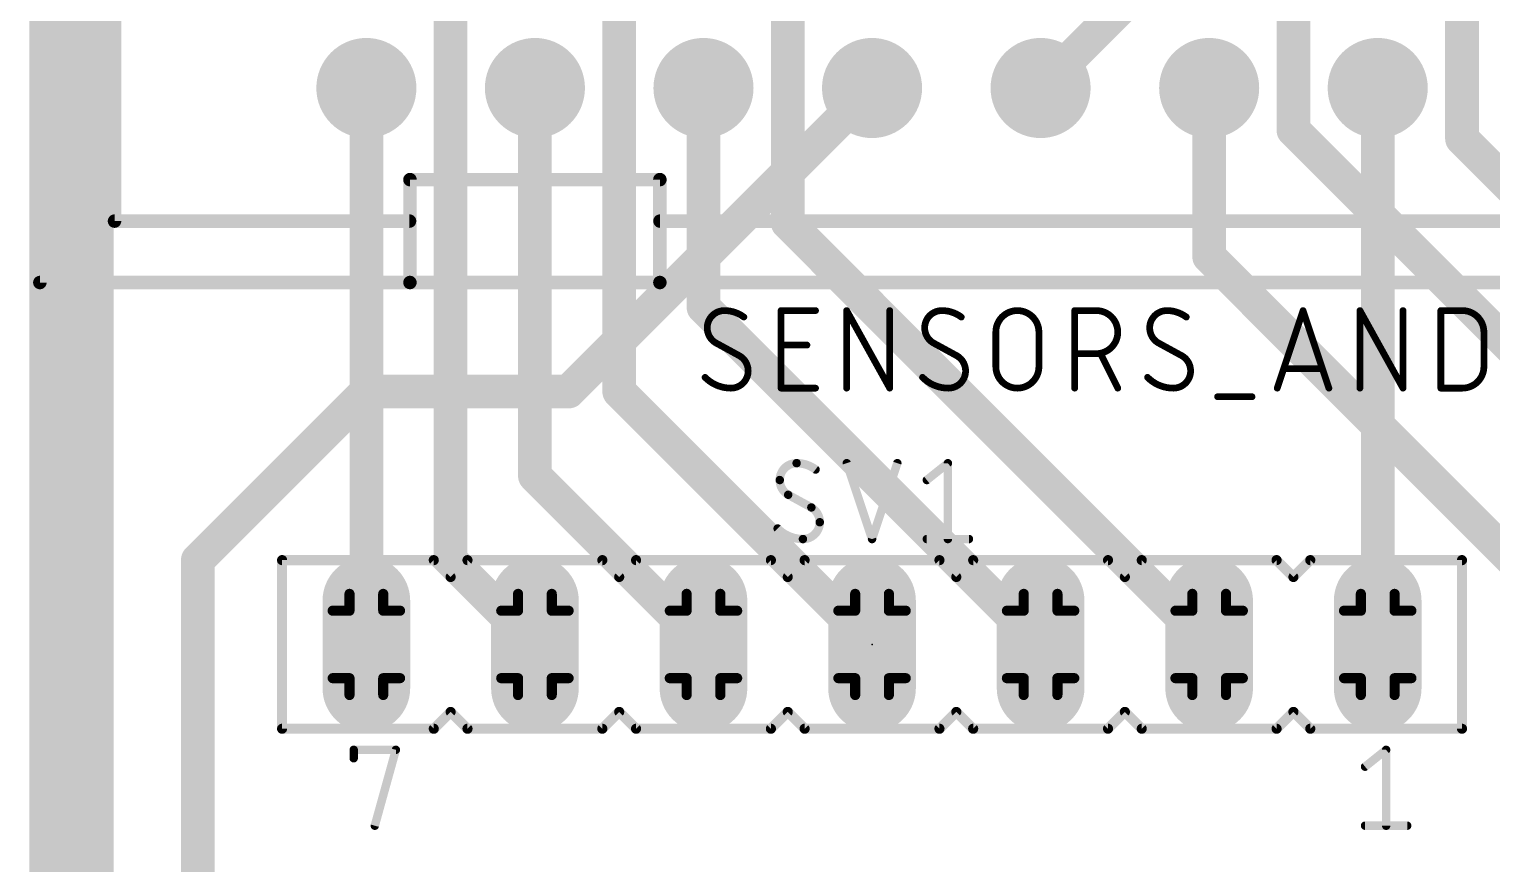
# Model space of a CAD drawing. Extents: x -11 to 111, y 0 to 93.
# Drawn here: x 2.54 to 24.58, y 22.1 to 34.67 of the extents above; entities that cross this region are included whole.
import ezdxf

# ---------------------------------------------------------------- set-up
doc = ezdxf.new("R2010")
doc.units = 0
for name, color, linetype in [('1', 12, 'CONTINUOUS'), ('16', 132, 'CONTINUOUS'), ('17', 110, 'CONTINUOUS'), ('21', 253, 'CONTINUOUS'), ('23', 53, 'CONTINUOUS'), ('25', 253, 'CONTINUOUS'), ('51', 253, 'CONTINUOUS')]:
    doc.layers.add(name, color=color, linetype=linetype)

# ---------------------------------------------------------------- blocks, each defined once
blk = doc.blocks.new('ROUNDP')
at = {"const_width": 0.5}
blk.add_lwpolyline([(0, -0.25, 1), (0, 0.25, 1), (0, -0.25)], format="xyb", dxfattribs=at)
blk = doc.blocks.new('RECT')
blk.add_solid([(-0.5, -0.5), (0.5, -0.5), (-0.5, 0.5), (0.5, 0.5)])
blk = doc.blocks.new('LONGP100')
at = {"const_width": 1}
blk.add_lwpolyline([(-0.5, 0), (0.5, 0)], dxfattribs=at)
at = {"const_width": 0.5}
for points in [[(-0.5, 0.25, 1), (-0.5, -0.25)], [(0.5, -0.25, 1), (0.5, 0.25)]]:
    blk.add_lwpolyline(points, format="xyb", dxfattribs=at)

msp = doc.modelspace()

# ---------------------------------------------------------------- linework, layer by layer
at = {"layer": '1'}
for points, const_width in [([(3.175, 15.9569), (3.175, 78.105)], 1.27), ([(17.78, 33.782), (19.05, 35.052)], 0.508), ([(21.59, 33.147), (21.59, 35.052)], 0.508), ([(24.13, 33.02), (24.13, 35.052)], 0.508), ([(15.24, 33.782), (10.668, 29.21)], 0.508), ([(20.32, 31.242), (20.32, 33.782)], 0.508), ([(42.5958, 12.1412), (21.59, 33.147)], 0.508), ([(42.5088, 14.6412), (24.13, 33.02)], 0.508), ([(33.6795, 17.8825), (20.32, 31.242)], 0.508), ([(7.62, 29.21), (5.08, 26.67)], 0.508), ([(10.668, 29.21), (7.62, 29.21)], 0.508), ([(5.08, 19.05), (5.08, 26.67)], 0.508)]:
    msp.add_lwpolyline(points, dxfattribs=dict(at, const_width=const_width))
at = {"layer": '1', "const_width": 0.254}
for points in [[(15.3298, 33.6922, 1), (15.1502, 33.8718)], [(17.6902, 33.8718, 1), (17.8698, 33.6922)], [(20.447, 33.782, 1), (20.193, 33.782)], [(21.6798, 33.2368, 1), (21.5002, 33.0572)], [(21.463, 33.147, 1), (21.717, 33.147)], [(24.2198, 33.1098, 1), (24.0402, 32.9302)], [(24.003, 33.02, 1), (24.257, 33.02)], [(20.4098, 31.3318, 1), (20.2302, 31.1522)], [(20.193, 31.242, 1), (20.447, 31.242)], [(7.62, 29.337, 1), (7.62, 29.083)], [(7.7098, 29.1202, 1), (7.5302, 29.2998)], [(10.5782, 29.2998, 1), (10.7578, 29.1202)], [(10.668, 29.083, 1), (10.668, 29.337)], [(5.207, 26.67, 1), (4.953, 26.67)], [(4.9902, 26.7598, 1), (5.1698, 26.5802)]]:
    msp.add_lwpolyline(points, format="xyb", dxfattribs=at)
at = {"layer": '16', "const_width": 0.508}
for points in [[(8.89, 26.67), (8.89, 35.052)], [(11.43, 29.21), (11.43, 35.052)], [(13.97, 31.75), (13.97, 35.052)], [(7.62, 25.4), (7.62, 33.782)], [(10.16, 27.94), (10.16, 33.782)], [(12.7, 30.48), (12.7, 33.782)], [(22.86, 25.4), (22.86, 33.782)], [(20.32, 25.4), (13.97, 31.75)], [(17.78, 25.4), (12.7, 30.48)], [(15.24, 25.4), (11.43, 29.21)], [(12.7, 25.4), (10.16, 27.94)], [(10.16, 25.4), (8.89, 26.67)]]:
    msp.add_lwpolyline(points, dxfattribs=at)
at = {"layer": '16', "const_width": 0.254}
for points in [[(7.747, 33.782, 1), (7.493, 33.782)], [(10.287, 33.782, 1), (10.033, 33.782)], [(12.827, 33.782, 1), (12.573, 33.782)], [(22.987, 33.782, 1), (22.733, 33.782)], [(14.0598, 31.8398, 1), (13.8802, 31.6602)], [(13.843, 31.75, 1), (14.097, 31.75)], [(12.7898, 30.5698, 1), (12.6102, 30.3902)], [(12.573, 30.48, 1), (12.827, 30.48)], [(11.5198, 29.2998, 1), (11.3402, 29.1202)], [(11.303, 29.21, 1), (11.557, 29.21)], [(10.2498, 28.0298, 1), (10.0702, 27.8502)], [(10.033, 27.94, 1), (10.287, 27.94)], [(8.9798, 26.7598, 1), (8.8002, 26.5802)], [(8.763, 26.67, 1), (9.017, 26.67)], [(10.0702, 25.3102, 1), (10.2498, 25.4898)], [(12.6102, 25.3102, 1), (12.7898, 25.4898)], [(15.1502, 25.3102, 1), (15.3298, 25.4898)], [(17.6902, 25.3102, 1), (17.8698, 25.4898)], [(20.2302, 25.3102, 1), (20.4098, 25.4898)], [(7.493, 25.4, 1), (7.747, 25.4)], [(22.733, 25.4, 1), (22.987, 25.4)]]:
    msp.add_lwpolyline(points, format="xyb", dxfattribs=at)
at = {"layer": '21'}
for points, const_width in [([(2.7, 30.852), (2.7, 39.252)], 0.2032), ([(3.825, 31.777), (3.825, 38.327)], 0.2032), ([(12.043, 32.402), (8.277, 32.402)], 0.2032), ([(8.277, 32.402), (8.277, 30.852)], 0.2032), ([(12.043, 30.852), (12.043, 32.402)], 0.2032), ([(8.27, 31.777), (3.825, 31.777)], 0.2032), ([(31.135, 31.777), (12.045, 31.777)], 0.2032), ([(8.277, 30.852), (2.7, 30.852)], 0.2032), ([(12.043, 30.852), (8.277, 30.852)], 0.2032), ([(31.137, 30.852), (12.043, 30.852)], 0.2032), ([(6.35, 26.67), (6.35, 24.13)], 0.1524), ([(8.636, 26.67), (6.35, 26.67)], 0.1524), ([(8.89, 26.416), (8.636, 26.67)], 0.1524), ([(9.144, 26.67), (8.89, 26.416)], 0.1524), ([(11.176, 26.67), (9.144, 26.67)], 0.1524), ([(11.43, 26.416), (11.176, 26.67)], 0.1524), ([(11.684, 26.67), (11.43, 26.416)], 0.1524), ([(13.716, 26.67), (11.684, 26.67)], 0.1524), ([(13.97, 26.416), (13.716, 26.67)], 0.1524), ([(14.224, 26.67), (13.97, 26.416)], 0.1524), ([(16.256, 26.67), (14.224, 26.67)], 0.1524), ([(16.51, 26.416), (16.256, 26.67)], 0.1524), ([(16.764, 26.67), (16.51, 26.416)], 0.1524), ([(18.796, 26.67), (16.764, 26.67)], 0.1524), ([(19.05, 26.416), (18.796, 26.67)], 0.1524), ([(19.304, 26.67), (19.05, 26.416)], 0.1524), ([(21.336, 26.67), (19.304, 26.67)], 0.1524), ([(21.59, 26.416), (21.336, 26.67)], 0.1524), ([(21.844, 26.67), (21.59, 26.416)], 0.1524), ([(24.13, 26.67), (21.844, 26.67)], 0.1524), ([(24.13, 24.13), (24.13, 26.67)], 0.1524), ([(8.636, 24.13), (8.89, 24.384)], 0.1524), ([(8.89, 24.384), (9.144, 24.13)], 0.1524), ([(11.176, 24.13), (11.43, 24.384)], 0.1524), ([(11.43, 24.384), (11.684, 24.13)], 0.1524), ([(13.716, 24.13), (13.97, 24.384)], 0.1524), ([(13.97, 24.384), (14.224, 24.13)], 0.1524), ([(16.256, 24.13), (16.51, 24.384)], 0.1524), ([(16.51, 24.384), (16.764, 24.13)], 0.1524), ([(18.796, 24.13), (19.05, 24.384)], 0.1524), ([(19.05, 24.384), (19.304, 24.13)], 0.1524), ([(21.336, 24.13), (21.59, 24.384)], 0.1524), ([(21.59, 24.384), (21.844, 24.13)], 0.1524), ([(6.35, 24.13), (8.636, 24.13)], 0.1524), ([(9.144, 24.13), (11.176, 24.13)], 0.1524), ([(11.684, 24.13), (13.716, 24.13)], 0.1524), ([(14.224, 24.13), (16.256, 24.13)], 0.1524), ([(16.764, 24.13), (18.796, 24.13)], 0.1524), ([(19.304, 24.13), (21.336, 24.13)], 0.1524), ([(21.844, 24.13), (24.13, 24.13)], 0.1524), ([(7.4295, 23.6855), (7.4295, 23.8125)], 0.127), ([(7.4295, 23.8125), (8.0645, 23.8125)], 0.127), ([(8.0645, 23.8125), (7.747, 22.6695)], 0.127), ([(22.6695, 23.5585), (22.987, 23.8125)], 0.127), ([(22.987, 23.8125), (22.987, 22.6695)], 0.127), ([(22.6695, 22.6695), (23.3045, 22.6695)], 0.127)]:
    msp.add_lwpolyline(points, dxfattribs=dict(at, const_width=const_width))
for points, const_width in [([(8.277, 32.4528, 1), (8.277, 32.3512)], 0.1016), ([(8.3278, 32.402, 1), (8.2262, 32.402)], 0.1016), ([(12.0938, 32.402, 1), (11.9922, 32.402)], 0.1016), ([(12.043, 32.3512, 1), (12.043, 32.4528)], 0.1016), ([(3.825, 31.8278, 1), (3.825, 31.7262)], 0.1016), ([(3.7742, 31.777, 1), (3.8758, 31.777)], 0.1016), ([(8.27, 31.7262, 1), (8.27, 31.8278)], 0.1016), ([(12.045, 31.8278, 1), (12.045, 31.7262)], 0.1016), ([(2.7, 30.9028, 1), (2.7, 30.8012)], 0.1016), ([(2.6492, 30.852, 1), (2.7508, 30.852)], 0.1016), ([(8.277, 30.9028, 1), (8.277, 30.8012)], 0.1016), ([(8.2262, 30.852, 1), (8.3278, 30.852)], 0.1016), ([(8.277, 30.8012, 1), (8.277, 30.9028)], 0.1016), ([(12.043, 30.9028, 1), (12.043, 30.8012)], 0.1016), ([(11.9922, 30.852, 1), (12.0938, 30.852)], 0.1016), ([(12.043, 30.8012, 1), (12.043, 30.9028)], 0.1016), ([(6.3881, 26.67, 1), (6.3119, 26.67)], 0.0762), ([(6.35, 26.7081, 1), (6.35, 26.6319)], 0.0762), ([(8.6629, 26.6969, 1), (8.6091, 26.6431)], 0.0762), ([(8.636, 26.6319, 1), (8.636, 26.7081)], 0.0762), ([(9.144, 26.7081, 1), (9.144, 26.6319)], 0.0762), ([(9.1709, 26.6431, 1), (9.1171, 26.6969)], 0.0762), ([(11.2029, 26.6969, 1), (11.1491, 26.6431)], 0.0762), ([(11.176, 26.6319, 1), (11.176, 26.7081)], 0.0762), ([(11.684, 26.7081, 1), (11.684, 26.6319)], 0.0762), ([(11.7109, 26.6431, 1), (11.6571, 26.6969)], 0.0762), ([(13.7429, 26.6969, 1), (13.6891, 26.6431)], 0.0762), ([(13.716, 26.6319, 1), (13.716, 26.7081)], 0.0762), ([(14.224, 26.7081, 1), (14.224, 26.6319)], 0.0762), ([(14.2509, 26.6431, 1), (14.1971, 26.6969)], 0.0762), ([(16.2829, 26.6969, 1), (16.2291, 26.6431)], 0.0762), ([(16.256, 26.6319, 1), (16.256, 26.7081)], 0.0762), ([(16.764, 26.7081, 1), (16.764, 26.6319)], 0.0762), ([(16.7909, 26.6431, 1), (16.7371, 26.6969)], 0.0762), ([(18.8229, 26.6969, 1), (18.7691, 26.6431)], 0.0762), ([(18.796, 26.6319, 1), (18.796, 26.7081)], 0.0762), ([(19.304, 26.7081, 1), (19.304, 26.6319)], 0.0762), ([(19.3309, 26.6431, 1), (19.2771, 26.6969)], 0.0762), ([(21.3629, 26.6969, 1), (21.3091, 26.6431)], 0.0762), ([(21.336, 26.6319, 1), (21.336, 26.7081)], 0.0762), ([(21.844, 26.7081, 1), (21.844, 26.6319)], 0.0762), ([(21.8709, 26.6431, 1), (21.8171, 26.6969)], 0.0762), ([(24.1681, 26.67, 1), (24.0919, 26.67)], 0.0762), ([(24.13, 26.6319, 1), (24.13, 26.7081)], 0.0762), ([(8.8631, 26.4429, 1), (8.9169, 26.3891)], 0.0762), ([(8.8631, 26.3891, 1), (8.9169, 26.4429)], 0.0762), ([(11.4031, 26.4429, 1), (11.4569, 26.3891)], 0.0762), ([(11.4031, 26.3891, 1), (11.4569, 26.4429)], 0.0762), ([(13.9431, 26.4429, 1), (13.9969, 26.3891)], 0.0762), ([(13.9431, 26.3891, 1), (13.9969, 26.4429)], 0.0762), ([(16.4831, 26.4429, 1), (16.5369, 26.3891)], 0.0762), ([(16.4831, 26.3891, 1), (16.5369, 26.4429)], 0.0762), ([(19.0231, 26.4429, 1), (19.0769, 26.3891)], 0.0762), ([(19.0231, 26.3891, 1), (19.0769, 26.4429)], 0.0762), ([(21.5631, 26.4429, 1), (21.6169, 26.3891)], 0.0762), ([(21.5631, 26.3891, 1), (21.6169, 26.4429)], 0.0762), ([(8.9169, 24.4109, 1), (8.8631, 24.3571)], 0.0762), ([(8.9169, 24.3571, 1), (8.8631, 24.4109)], 0.0762), ([(11.4569, 24.4109, 1), (11.4031, 24.3571)], 0.0762), ([(11.4569, 24.3571, 1), (11.4031, 24.4109)], 0.0762), ([(13.9969, 24.4109, 1), (13.9431, 24.3571)], 0.0762), ([(13.9969, 24.3571, 1), (13.9431, 24.4109)], 0.0762), ([(16.5369, 24.4109, 1), (16.4831, 24.3571)], 0.0762), ([(16.5369, 24.3571, 1), (16.4831, 24.4109)], 0.0762), ([(19.0769, 24.4109, 1), (19.0231, 24.3571)], 0.0762), ([(19.0769, 24.3571, 1), (19.0231, 24.4109)], 0.0762), ([(21.6169, 24.4109, 1), (21.5631, 24.3571)], 0.0762), ([(21.6169, 24.3571, 1), (21.5631, 24.4109)], 0.0762), ([(6.35, 24.1681, 1), (6.35, 24.0919)], 0.0762), ([(6.3119, 24.13, 1), (6.3881, 24.13)], 0.0762), ([(8.6091, 24.1569, 1), (8.6629, 24.1031)], 0.0762), ([(8.636, 24.0919, 1), (8.636, 24.1681)], 0.0762), ([(9.144, 24.1681, 1), (9.144, 24.0919)], 0.0762), ([(9.1171, 24.1031, 1), (9.1709, 24.1569)], 0.0762), ([(11.1491, 24.1569, 1), (11.2029, 24.1031)], 0.0762), ([(11.176, 24.0919, 1), (11.176, 24.1681)], 0.0762), ([(11.684, 24.1681, 1), (11.684, 24.0919)], 0.0762), ([(11.6571, 24.1031, 1), (11.7109, 24.1569)], 0.0762), ([(13.6891, 24.1569, 1), (13.7429, 24.1031)], 0.0762), ([(13.716, 24.0919, 1), (13.716, 24.1681)], 0.0762), ([(14.224, 24.1681, 1), (14.224, 24.0919)], 0.0762), ([(14.1971, 24.1031, 1), (14.2509, 24.1569)], 0.0762), ([(16.2291, 24.1569, 1), (16.2829, 24.1031)], 0.0762), ([(16.256, 24.0919, 1), (16.256, 24.1681)], 0.0762), ([(16.764, 24.1681, 1), (16.764, 24.0919)], 0.0762), ([(16.7371, 24.1031, 1), (16.7909, 24.1569)], 0.0762), ([(18.7691, 24.1569, 1), (18.8229, 24.1031)], 0.0762), ([(18.796, 24.0919, 1), (18.796, 24.1681)], 0.0762), ([(19.304, 24.1681, 1), (19.304, 24.0919)], 0.0762), ([(19.2771, 24.1031, 1), (19.3309, 24.1569)], 0.0762), ([(21.3091, 24.1569, 1), (21.3629, 24.1031)], 0.0762), ([(21.336, 24.0919, 1), (21.336, 24.1681)], 0.0762), ([(21.844, 24.1681, 1), (21.844, 24.0919)], 0.0762), ([(21.8171, 24.1031, 1), (21.8709, 24.1569)], 0.0762), ([(24.0919, 24.13, 1), (24.1681, 24.13)], 0.0762), ([(24.13, 24.0919, 1), (24.13, 24.1681)], 0.0762), ([(7.4295, 23.8442, 1), (7.4295, 23.7808)], 0.0635), ([(7.4612, 23.8125, 1), (7.3978, 23.8125)], 0.0635), ([(8.0951, 23.804, 1), (8.0339, 23.821)], 0.0635), ([(8.0645, 23.7808, 1), (8.0645, 23.8442)], 0.0635), ([(23.0188, 23.8125, 1), (22.9553, 23.8125)], 0.0635), ([(23.0068, 23.7877, 1), (22.9672, 23.8373)], 0.0635), ([(7.3978, 23.6855, 1), (7.4612, 23.6855)], 0.0635), ([(22.6497, 23.5833, 1), (22.6893, 23.5337)], 0.0635), ([(7.7164, 22.678, 1), (7.7776, 22.661)], 0.0635), ([(22.6695, 22.7012, 1), (22.6695, 22.6378)], 0.0635), ([(22.9553, 22.6695, 1), (23.0188, 22.6695)], 0.0635), ([(23.3045, 22.6378, 1), (23.3045, 22.7012)], 0.0635)]:
    msp.add_lwpolyline(points, format="xyb", dxfattribs=dict(at, const_width=const_width))
at = {"layer": '23'}
msp.add_point((15.24, 25.4), dxfattribs=at)
at = {"layer": '25'}
for points, const_width in [([(13.0161, 30.4292, 0.4142), (12.7565, 30.1696)], 0.1016), ([(13.3082, 30.3318, 0.1623), (13.0161, 30.4292)], 0.1016), ([(13.0161, 30.4546, 1), (13.0161, 30.4038)], 0.0508), ([(13.0161, 30.4038, 1), (13.0161, 30.4546)], 0.0508), ([(13.8947, 30.4292, 1), (13.8439, 30.4292)], 0.0508), ([(13.8693, 30.4546, 1), (13.8693, 30.4038)], 0.0508), ([(14.3886, 30.4038, 1), (14.3886, 30.4546)], 0.0508), ([(14.883, 30.4292, 1), (14.8322, 30.4292)], 0.0508), ([(14.8798, 30.4415, 1), (14.8354, 30.4169)], 0.0508), ([(15.5321, 30.4292, 1), (15.4813, 30.4292)], 0.0508), ([(16.2927, 30.4292, 0.4142), (16.0331, 30.1696)], 0.1016), ([(16.5848, 30.3318, 0.1623), (16.2927, 30.4292)], 0.1016), ([(16.2927, 30.4546, 1), (16.2927, 30.4038)], 0.0508), ([(16.2927, 30.4038, 1), (16.2927, 30.4546)], 0.0508), ([(17.7546, 30.1046, 1), (17.1055, 30.1046)], 0.1016), ([(18.3194, 30.4292, 1), (18.2686, 30.4292)], 0.0508), ([(18.294, 30.4546, 1), (18.294, 30.4038)], 0.0508), ([(18.6185, 29.7801, 1), (18.6185, 30.4292)], 0.1016), ([(18.6185, 30.4546, 1), (18.6185, 30.4038)], 0.0508), ([(18.6185, 30.4038, 1), (18.6185, 30.4546)], 0.0508), ([(19.6836, 30.4292, 0.4142), (19.424, 30.1696)], 0.1016), ([(19.9757, 30.3318, 0.1623), (19.6836, 30.4292)], 0.1016), ([(19.6836, 30.4546, 1), (19.6836, 30.4038)], 0.0508), ([(19.6836, 30.4038, 1), (19.6836, 30.4546)], 0.0508), ([(21.7595, 30.4372, 1), (21.7113, 30.4212)], 0.0508), ([(21.7595, 30.4212, 1), (21.7113, 30.4372)], 0.0508), ([(22.6173, 30.4292, 1), (22.5665, 30.4292)], 0.0508), ([(22.6141, 30.4415, 1), (22.5697, 30.4169)], 0.0508), ([(23.2664, 30.4292, 1), (23.2156, 30.4292)], 0.0508), ([(23.8365, 30.4292, 1), (23.7857, 30.4292)], 0.0508), ([(23.8111, 30.4546, 1), (23.8111, 30.4038)], 0.0508), ([(24.4602, 30.1046, 0.4142), (24.1357, 30.4292)], 0.1016), ([(24.1357, 30.4546, 1), (24.1357, 30.4038)], 0.0508), ([(24.1357, 30.4038, 1), (24.1357, 30.4546)], 0.0508), ([(12.7565, 30.1696, 0.2656), (12.8863, 29.9424)], 0.1016), ([(12.7819, 30.1696, 1), (12.7311, 30.1696)], 0.0508), ([(12.7311, 30.1696, 1), (12.7819, 30.1696)], 0.0508), ([(13.293, 30.3115, 1), (13.3235, 30.3522)], 0.0508), ([(16.0331, 30.1696, 0.2656), (16.1629, 29.9424)], 0.1016), ([(16.0585, 30.1696, 1), (16.0077, 30.1696)], 0.0508), ([(16.0077, 30.1696, 1), (16.0585, 30.1696)], 0.0508), ([(16.5696, 30.3115, 1), (16.6001, 30.3522)], 0.0508), ([(19.424, 30.1696, 0.2656), (19.5538, 29.9424)], 0.1016), ([(19.4494, 30.1696, 1), (19.3986, 30.1696)], 0.0508), ([(19.3986, 30.1696, 1), (19.4494, 30.1696)], 0.0508), ([(19.9605, 30.3115, 1), (19.991, 30.3522)], 0.0508), ([(12.8985, 29.9647, 1), (12.8741, 29.9201)], 0.0508), ([(12.8734, 29.9205, 1), (12.8992, 29.9642)], 0.0508), ([(16.1751, 29.9647, 1), (16.1507, 29.9201)], 0.0508), ([(16.15, 29.9205, 1), (16.1758, 29.9642)], 0.0508), ([(17.1309, 30.1046, 1), (17.0801, 30.1046)], 0.0508), ([(17.0801, 30.1046, 1), (17.1309, 30.1046)], 0.0508), ([(17.78, 30.1046, 1), (17.7292, 30.1046)], 0.0508), ([(17.7292, 30.1046, 1), (17.78, 30.1046)], 0.0508), ([(19.566, 29.9647, 1), (19.5416, 29.9201)], 0.0508), ([(19.5409, 29.9205, 1), (19.5667, 29.9642)], 0.0508), ([(24.4856, 30.1046, 1), (24.4348, 30.1046)], 0.0508), ([(24.4348, 30.1046, 1), (24.4856, 30.1046)], 0.0508), ([(13.3731, 29.5204, 0.2656), (13.2433, 29.7476)], 0.1016), ([(13.2562, 29.7695, 1), (13.2304, 29.7257)], 0.0508), ([(13.2312, 29.7253, 1), (13.2555, 29.7699)], 0.0508), ([(13.8693, 29.9353, 1), (13.8693, 29.8845)], 0.0508), ([(14.2588, 29.8845, 1), (14.2588, 29.9353)], 0.0508), ([(16.6497, 29.5204, 0.2656), (16.5199, 29.7476)], 0.1016), ([(16.5328, 29.7695, 1), (16.507, 29.7257)], 0.0508), ([(16.5078, 29.7253, 1), (16.5321, 29.7699)], 0.0508), ([(18.294, 29.8055, 1), (18.294, 29.7547)], 0.0508), ([(18.6185, 29.8055, 1), (18.6185, 29.7547)], 0.0508), ([(18.6185, 29.7547, 1), (18.6185, 29.8055)], 0.0508), ([(18.7062, 29.7914, 1), (18.6607, 29.7687)], 0.0508), ([(20.0406, 29.5204, 0.2656), (19.9108, 29.7476)], 0.1016), ([(19.9237, 29.7695, 1), (19.8979, 29.7257)], 0.0508), ([(19.8986, 29.7253, 1), (19.923, 29.7699)], 0.0508), ([(13.1135, 29.2608, 0.4142), (13.3731, 29.5204)], 0.1016), ([(13.3985, 29.5204, 1), (13.3477, 29.5204)], 0.0508), ([(13.3477, 29.5204, 1), (13.3985, 29.5204)], 0.0508), ([(16.3901, 29.2608, 0.4142), (16.6497, 29.5204)], 0.1016), ([(16.6751, 29.5204, 1), (16.6243, 29.5204)], 0.0508), ([(16.6243, 29.5204, 1), (16.6751, 29.5204)], 0.0508), ([(17.1055, 29.5854, 1), (17.7546, 29.5854)], 0.1016), ([(17.1309, 29.5854, 1), (17.0801, 29.5854)], 0.0508), ([(17.0801, 29.5854, 1), (17.1309, 29.5854)], 0.0508), ([(17.78, 29.5854, 1), (17.7292, 29.5854)], 0.0508), ([(17.7292, 29.5854, 1), (17.78, 29.5854)], 0.0508), ([(19.781, 29.2608, 0.4142), (20.0406, 29.5204)], 0.1016), ([(20.066, 29.5204, 1), (20.0152, 29.5204)], 0.0508), ([(20.0152, 29.5204, 1), (20.066, 29.5204)], 0.0508), ([(21.4433, 29.5783, 1), (21.4433, 29.5275)], 0.0508), ([(22.0275, 29.5275, 1), (22.0275, 29.5783)], 0.0508), ([(24.1357, 29.2608, 0.4142), (24.4602, 29.5854)], 0.1016), ([(24.4856, 29.5854, 1), (24.4348, 29.5854)], 0.0508), ([(24.4348, 29.5854, 1), (24.4856, 29.5854)], 0.0508), ([(12.724, 29.4231, 0.2), (13.1135, 29.2608)], 0.1016), ([(12.7421, 29.441, 1), (12.706, 29.4052)], 0.0508), ([(13.1135, 29.2862, 1), (13.1135, 29.2354)], 0.0508), ([(13.1135, 29.2354, 1), (13.1135, 29.2862)], 0.0508), ([(13.8693, 29.2862, 1), (13.8693, 29.2354)], 0.0508), ([(14.3886, 29.2354, 1), (14.3886, 29.2862)], 0.0508), ([(16.0006, 29.4231, 0.2), (16.3901, 29.2608)], 0.1016), ([(16.0187, 29.441, 1), (15.9826, 29.4052)], 0.0508), ([(16.3901, 29.2862, 1), (16.3901, 29.2354)], 0.0508), ([(16.3901, 29.2354, 1), (16.3901, 29.2862)], 0.0508), ([(19.3915, 29.4231, 0.2), (19.781, 29.2608)], 0.1016), ([(19.4096, 29.441, 1), (19.3735, 29.4052)], 0.0508), ([(19.781, 29.2862, 1), (19.781, 29.2354)], 0.0508), ([(19.781, 29.2354, 1), (19.781, 29.2862)], 0.0508), ([(23.8111, 29.2862, 1), (23.8111, 29.2354)], 0.0508), ([(24.1357, 29.2862, 1), (24.1357, 29.2354)], 0.0508), ([(24.1357, 29.2354, 1), (24.1357, 29.2862)], 0.0508), ([(13.8439, 29.2608, 1), (13.8947, 29.2608)], 0.0508), ([(14.8322, 29.2608, 1), (14.883, 29.2608)], 0.0508), ([(15.4813, 29.2608, 1), (15.5321, 29.2608)], 0.0508), ([(15.4845, 29.2485, 1), (15.5289, 29.2731)], 0.0508), ([(18.2686, 29.2608, 1), (18.3194, 29.2608)], 0.0508), ([(18.9204, 29.2494, 1), (18.9658, 29.2722)], 0.0508), ([(20.447, 29.1564, 1), (20.447, 29.1056)], 0.0508), ([(20.9663, 29.1056, 1), (20.9663, 29.1564)], 0.0508), ([(21.3218, 29.2688, 1), (21.37, 29.2528)], 0.0508), ([(22.1007, 29.2528, 1), (22.1489, 29.2688)], 0.0508), ([(22.5665, 29.2608, 1), (22.6173, 29.2608)], 0.0508), ([(23.2156, 29.2608, 1), (23.2664, 29.2608)], 0.0508), ([(23.2188, 29.2485, 1), (23.2632, 29.2731)], 0.0508), ([(23.7857, 29.2608, 1), (23.8365, 29.2608)], 0.0508), ([(14.1034, 28.1305, 0.4142), (13.8494, 27.8765)], 0.127), ([(14.1033, 28.1623, 1), (14.1034, 28.0988)], 0.0635), ([(14.3891, 28.0353, 0.1623), (14.1034, 28.1305)], 0.127), ([(14.1034, 28.0988, 1), (14.1034, 28.1623)], 0.0635), ([(14.37, 28.0099, 1), (14.4082, 28.0606)], 0.0635), ([(14.8891, 28.1405, 1), (14.8289, 28.1205)], 0.0635), ([(15.6511, 28.1205, 1), (15.5909, 28.1405)], 0.0635), ([(16.4147, 28.1305, 1), (16.3513, 28.1305)], 0.0635), ([(16.4028, 28.1057, 1), (16.3632, 28.1553)], 0.0635), ([(13.8494, 27.8765, 0.2656), (13.9764, 27.6543)], 0.127), ([(13.8811, 27.8765, 1), (13.8176, 27.8765)], 0.0635), ([(13.8176, 27.8765, 1), (13.8811, 27.8765)], 0.0635), ([(16.0457, 27.9013, 1), (16.0853, 27.8517)], 0.0635), ([(13.9916, 27.6821, 1), (13.9611, 27.6264)], 0.0635), ([(13.9602, 27.6269, 1), (13.9925, 27.6816)], 0.0635), ([(14.4526, 27.2415, 0.2656), (14.3256, 27.4638)], 0.127), ([(14.3417, 27.4911, 1), (14.3095, 27.4364)], 0.0635), ([(14.3104, 27.4359, 1), (14.3408, 27.4916)], 0.0635), ([(13.8176, 27.1463, 0.2), (14.1986, 26.9875)], 0.127), ([(13.8401, 27.1686, 1), (13.7951, 27.1239)], 0.0635), ([(14.1986, 26.9875, 0.4142), (14.4526, 27.2415)], 0.127), ([(14.4844, 27.2415, 1), (14.4208, 27.2415)], 0.0635), ([(14.4208, 27.2415, 1), (14.4844, 27.2415)], 0.0635), ([(14.1986, 27.0192, 1), (14.1986, 26.9558)], 0.0635), ([(14.1986, 26.9558, 1), (14.1986, 27.0192)], 0.0635), ([(15.2099, 26.9975, 1), (15.2701, 26.9775)], 0.0635), ([(15.2099, 26.9775, 1), (15.2701, 26.9975)], 0.0635), ([(16.0655, 27.0192, 1), (16.0655, 26.9558)], 0.0635), ([(16.3513, 26.9875, 1), (16.4147, 26.9875)], 0.0635), ([(16.7005, 26.9558, 1), (16.7005, 27.0192)], 0.0635)]:
    msp.add_lwpolyline(points, format="xyb", dxfattribs=dict(at, const_width=const_width))
for points, const_width in [([(13.8693, 29.2608), (13.8693, 30.4292)], 0.1016), ([(13.8693, 30.4292), (14.3886, 30.4292)], 0.1016), ([(14.8576, 29.2608), (14.8576, 30.4292)], 0.1016), ([(14.8576, 30.4292), (15.5067, 29.2608)], 0.1016), ([(15.5067, 29.2608), (15.5067, 30.4292)], 0.1016), ([(18.294, 29.2608), (18.294, 30.4292)], 0.1016), ([(18.294, 30.4292), (18.6185, 30.4292)], 0.1016), ([(21.3459, 29.2608), (21.7354, 30.4292)], 0.1016), ([(21.7354, 30.4292), (22.1248, 29.2608)], 0.1016), ([(22.5919, 29.2608), (22.5919, 30.4292)], 0.1016), ([(22.5919, 30.4292), (23.241, 29.2608)], 0.1016), ([(23.241, 29.2608), (23.241, 30.4292)], 0.1016), ([(23.8111, 29.2608), (23.8111, 30.4292)], 0.1016), ([(23.8111, 30.4292), (24.1357, 30.4292)], 0.1016), ([(13.2433, 29.7476), (12.8863, 29.9424)], 0.1016), ([(16.5199, 29.7476), (16.1629, 29.9424)], 0.1016), ([(17.1055, 29.5854), (17.1055, 30.1046)], 0.1016), ([(17.7546, 30.1046), (17.7546, 29.5854)], 0.1016), ([(19.9108, 29.7476), (19.5538, 29.9424)], 0.1016), ([(24.4602, 30.1046), (24.4602, 29.5854)], 0.1016), ([(13.8693, 29.9099), (14.2588, 29.9099)], 0.1016), ([(18.6185, 29.7801), (18.294, 29.7801)], 0.1016), ([(18.9431, 29.2608), (18.6835, 29.7801)], 0.1016), ([(22.0275, 29.5529), (21.4433, 29.5529)], 0.1016), ([(14.3886, 29.2608), (13.8693, 29.2608)], 0.1016), ([(24.1357, 29.2608), (23.8111, 29.2608)], 0.1016), ([(20.447, 29.131), (20.9663, 29.131)], 0.1016), ([(14.859, 28.1305), (15.24, 26.9875)], 0.127), ([(15.24, 26.9875), (15.621, 28.1305)], 0.127), ([(16.0655, 27.8765), (16.383, 28.1305)], 0.127), ([(16.383, 28.1305), (16.383, 26.9875)], 0.127), ([(14.3256, 27.4638), (13.9764, 27.6543)], 0.127), ([(16.0655, 26.9875), (16.7005, 26.9875)], 0.127)]:
    msp.add_lwpolyline(points, dxfattribs=dict(at, const_width=const_width))
at = {"layer": '51', "const_width": 0.1524}
for points in [[(7.874, 26.162), (7.366, 26.162)], [(7.366, 26.162), (7.366, 25.908)], [(7.874, 25.908), (7.874, 26.162)], [(10.414, 26.162), (9.906, 26.162)], [(9.906, 26.162), (9.906, 25.908)], [(10.414, 25.908), (10.414, 26.162)], [(12.954, 26.162), (12.446, 26.162)], [(12.446, 26.162), (12.446, 25.908)], [(12.954, 25.908), (12.954, 26.162)], [(15.494, 26.162), (14.986, 26.162)], [(14.986, 26.162), (14.986, 25.908)], [(15.494, 25.908), (15.494, 26.162)], [(18.034, 26.162), (17.526, 26.162)], [(17.526, 26.162), (17.526, 25.908)], [(18.034, 25.908), (18.034, 26.162)], [(20.574, 26.162), (20.066, 26.162)], [(20.066, 26.162), (20.066, 25.908)], [(20.574, 25.908), (20.574, 26.162)], [(23.114, 26.162), (22.606, 26.162)], [(22.606, 26.162), (22.606, 25.908)], [(23.114, 25.908), (23.114, 26.162)], [(7.366, 25.908), (7.112, 25.908)], [(7.112, 25.908), (7.112, 24.892)], [(8.128, 25.908), (7.874, 25.908)], [(8.128, 24.892), (8.128, 25.908)], [(9.906, 25.908), (9.652, 25.908)], [(9.652, 25.908), (9.652, 24.892)], [(10.668, 25.908), (10.414, 25.908)], [(10.668, 24.892), (10.668, 25.908)], [(12.446, 25.908), (12.192, 25.908)], [(12.192, 25.908), (12.192, 24.892)], [(13.208, 25.908), (12.954, 25.908)], [(13.208, 24.892), (13.208, 25.908)], [(14.986, 25.908), (14.732, 25.908)], [(14.732, 25.908), (14.732, 24.892)], [(15.748, 25.908), (15.494, 25.908)], [(15.748, 24.892), (15.748, 25.908)], [(17.526, 25.908), (17.272, 25.908)], [(17.272, 25.908), (17.272, 24.892)], [(18.288, 25.908), (18.034, 25.908)], [(18.288, 24.892), (18.288, 25.908)], [(20.066, 25.908), (19.812, 25.908)], [(19.812, 25.908), (19.812, 24.892)], [(20.828, 25.908), (20.574, 25.908)], [(20.828, 24.892), (20.828, 25.908)], [(22.606, 25.908), (22.352, 25.908)], [(22.352, 25.908), (22.352, 24.892)], [(23.368, 25.908), (23.114, 25.908)], [(23.368, 24.892), (23.368, 25.908)], [(7.112, 24.892), (7.366, 24.892)], [(7.366, 24.892), (7.366, 24.638)], [(7.874, 24.638), (7.874, 24.892)], [(7.874, 24.892), (8.128, 24.892)], [(9.652, 24.892), (9.906, 24.892)], [(9.906, 24.892), (9.906, 24.638)], [(10.414, 24.638), (10.414, 24.892)], [(10.414, 24.892), (10.668, 24.892)], [(12.192, 24.892), (12.446, 24.892)], [(12.446, 24.892), (12.446, 24.638)], [(12.954, 24.638), (12.954, 24.892)], [(12.954, 24.892), (13.208, 24.892)], [(14.732, 24.892), (14.986, 24.892)], [(14.986, 24.892), (14.986, 24.638)], [(15.494, 24.638), (15.494, 24.892)], [(15.494, 24.892), (15.748, 24.892)], [(17.272, 24.892), (17.526, 24.892)], [(17.526, 24.892), (17.526, 24.638)], [(18.034, 24.638), (18.034, 24.892)], [(18.034, 24.892), (18.288, 24.892)], [(19.812, 24.892), (20.066, 24.892)], [(20.066, 24.892), (20.066, 24.638)], [(20.574, 24.638), (20.574, 24.892)], [(20.574, 24.892), (20.828, 24.892)], [(22.352, 24.892), (22.606, 24.892)], [(22.606, 24.892), (22.606, 24.638)], [(23.114, 24.638), (23.114, 24.892)], [(23.114, 24.892), (23.368, 24.892)], [(7.366, 24.638), (7.874, 24.638)], [(9.906, 24.638), (10.414, 24.638)], [(12.446, 24.638), (12.954, 24.638)], [(14.986, 24.638), (15.494, 24.638)], [(17.526, 24.638), (18.034, 24.638)], [(20.066, 24.638), (20.574, 24.638)], [(22.606, 24.638), (23.114, 24.638)]]:
    msp.add_lwpolyline(points, dxfattribs=at)
at = {"layer": '51', "const_width": 0.0762}
for points in [[(7.366, 26.2001, 1), (7.366, 26.1239)], [(7.4041, 26.162, 1), (7.3279, 26.162)], [(7.9121, 26.162, 1), (7.8359, 26.162)], [(7.874, 26.1239, 1), (7.874, 26.2001)], [(9.906, 26.2001, 1), (9.906, 26.1239)], [(9.9441, 26.162, 1), (9.8679, 26.162)], [(10.4521, 26.162, 1), (10.3759, 26.162)], [(10.414, 26.1239, 1), (10.414, 26.2001)], [(12.446, 26.2001, 1), (12.446, 26.1239)], [(12.4841, 26.162, 1), (12.4079, 26.162)], [(12.9921, 26.162, 1), (12.9159, 26.162)], [(12.954, 26.1239, 1), (12.954, 26.2001)], [(14.986, 26.2001, 1), (14.986, 26.1239)], [(15.0241, 26.162, 1), (14.9479, 26.162)], [(15.5321, 26.162, 1), (15.4559, 26.162)], [(15.494, 26.1239, 1), (15.494, 26.2001)], [(17.526, 26.2001, 1), (17.526, 26.1239)], [(17.5641, 26.162, 1), (17.4879, 26.162)], [(18.0721, 26.162, 1), (17.9959, 26.162)], [(18.034, 26.1239, 1), (18.034, 26.2001)], [(20.066, 26.2001, 1), (20.066, 26.1239)], [(20.1041, 26.162, 1), (20.0279, 26.162)], [(20.6121, 26.162, 1), (20.5359, 26.162)], [(20.574, 26.1239, 1), (20.574, 26.2001)], [(22.606, 26.2001, 1), (22.606, 26.1239)], [(22.6441, 26.162, 1), (22.5679, 26.162)], [(23.1521, 26.162, 1), (23.0759, 26.162)], [(23.114, 26.1239, 1), (23.114, 26.2001)], [(7.112, 25.9461, 1), (7.112, 25.8699)], [(7.1501, 25.908, 1), (7.0739, 25.908)], [(7.3279, 25.908, 1), (7.4041, 25.908)], [(7.366, 25.8699, 1), (7.366, 25.9461)], [(7.874, 25.9461, 1), (7.874, 25.8699)], [(7.8359, 25.908, 1), (7.9121, 25.908)], [(8.1661, 25.908, 1), (8.0899, 25.908)], [(8.128, 25.8699, 1), (8.128, 25.9461)], [(9.652, 25.9461, 1), (9.652, 25.8699)], [(9.6901, 25.908, 1), (9.6139, 25.908)], [(9.8679, 25.908, 1), (9.9441, 25.908)], [(9.906, 25.8699, 1), (9.906, 25.9461)], [(10.414, 25.9461, 1), (10.414, 25.8699)], [(10.3759, 25.908, 1), (10.4521, 25.908)], [(10.7061, 25.908, 1), (10.6299, 25.908)], [(10.668, 25.8699, 1), (10.668, 25.9461)], [(12.192, 25.9461, 1), (12.192, 25.8699)], [(12.2301, 25.908, 1), (12.1539, 25.908)], [(12.4079, 25.908, 1), (12.4841, 25.908)], [(12.446, 25.8699, 1), (12.446, 25.9461)], [(12.954, 25.9461, 1), (12.954, 25.8699)], [(12.9159, 25.908, 1), (12.9921, 25.908)], [(13.2461, 25.908, 1), (13.1699, 25.908)], [(13.208, 25.8699, 1), (13.208, 25.9461)], [(14.732, 25.9461, 1), (14.732, 25.8699)], [(14.7701, 25.908, 1), (14.6939, 25.908)], [(14.9479, 25.908, 1), (15.0241, 25.908)], [(14.986, 25.8699, 1), (14.986, 25.9461)], [(15.494, 25.9461, 1), (15.494, 25.8699)], [(15.4559, 25.908, 1), (15.5321, 25.908)], [(15.7861, 25.908, 1), (15.7099, 25.908)], [(15.748, 25.8699, 1), (15.748, 25.9461)], [(17.272, 25.9461, 1), (17.272, 25.8699)], [(17.3101, 25.908, 1), (17.2339, 25.908)], [(17.4879, 25.908, 1), (17.5641, 25.908)], [(17.526, 25.8699, 1), (17.526, 25.9461)], [(18.034, 25.9461, 1), (18.034, 25.8699)], [(17.9959, 25.908, 1), (18.0721, 25.908)], [(18.3261, 25.908, 1), (18.2499, 25.908)], [(18.288, 25.8699, 1), (18.288, 25.9461)], [(19.812, 25.9461, 1), (19.812, 25.8699)], [(19.8501, 25.908, 1), (19.7739, 25.908)], [(20.0279, 25.908, 1), (20.1041, 25.908)], [(20.066, 25.8699, 1), (20.066, 25.9461)], [(20.574, 25.9461, 1), (20.574, 25.8699)], [(20.5359, 25.908, 1), (20.6121, 25.908)], [(20.8661, 25.908, 1), (20.7899, 25.908)], [(20.828, 25.8699, 1), (20.828, 25.9461)], [(22.352, 25.9461, 1), (22.352, 25.8699)], [(22.3901, 25.908, 1), (22.3139, 25.908)], [(22.5679, 25.908, 1), (22.6441, 25.908)], [(22.606, 25.8699, 1), (22.606, 25.9461)], [(23.114, 25.9461, 1), (23.114, 25.8699)], [(23.0759, 25.908, 1), (23.1521, 25.908)], [(23.4061, 25.908, 1), (23.3299, 25.908)], [(23.368, 25.8699, 1), (23.368, 25.9461)], [(7.112, 24.9301, 1), (7.112, 24.8539)], [(7.0739, 24.892, 1), (7.1501, 24.892)], [(7.4041, 24.892, 1), (7.3279, 24.892)], [(7.366, 24.8539, 1), (7.366, 24.9301)], [(7.9121, 24.892, 1), (7.8359, 24.892)], [(7.874, 24.9301, 1), (7.874, 24.8539)], [(8.0899, 24.892, 1), (8.1661, 24.892)], [(8.128, 24.8539, 1), (8.128, 24.9301)], [(9.652, 24.9301, 1), (9.652, 24.8539)], [(9.6139, 24.892, 1), (9.6901, 24.892)], [(9.9441, 24.892, 1), (9.8679, 24.892)], [(9.906, 24.8539, 1), (9.906, 24.9301)], [(10.4521, 24.892, 1), (10.3759, 24.892)], [(10.414, 24.9301, 1), (10.414, 24.8539)], [(10.6299, 24.892, 1), (10.7061, 24.892)], [(10.668, 24.8539, 1), (10.668, 24.9301)], [(12.192, 24.9301, 1), (12.192, 24.8539)], [(12.1539, 24.892, 1), (12.2301, 24.892)], [(12.4841, 24.892, 1), (12.4079, 24.892)], [(12.446, 24.8539, 1), (12.446, 24.9301)], [(12.9921, 24.892, 1), (12.9159, 24.892)], [(12.954, 24.9301, 1), (12.954, 24.8539)], [(13.1699, 24.892, 1), (13.2461, 24.892)], [(13.208, 24.8539, 1), (13.208, 24.9301)], [(14.732, 24.9301, 1), (14.732, 24.8539)], [(14.6939, 24.892, 1), (14.7701, 24.892)], [(15.0241, 24.892, 1), (14.9479, 24.892)], [(14.986, 24.8539, 1), (14.986, 24.9301)], [(15.5321, 24.892, 1), (15.4559, 24.892)], [(15.494, 24.9301, 1), (15.494, 24.8539)], [(15.7099, 24.892, 1), (15.7861, 24.892)], [(15.748, 24.8539, 1), (15.748, 24.9301)], [(17.272, 24.9301, 1), (17.272, 24.8539)], [(17.2339, 24.892, 1), (17.3101, 24.892)], [(17.5641, 24.892, 1), (17.4879, 24.892)], [(17.526, 24.8539, 1), (17.526, 24.9301)], [(18.0721, 24.892, 1), (17.9959, 24.892)], [(18.034, 24.9301, 1), (18.034, 24.8539)], [(18.2499, 24.892, 1), (18.3261, 24.892)], [(18.288, 24.8539, 1), (18.288, 24.9301)], [(19.812, 24.9301, 1), (19.812, 24.8539)], [(19.7739, 24.892, 1), (19.8501, 24.892)], [(20.1041, 24.892, 1), (20.0279, 24.892)], [(20.066, 24.8539, 1), (20.066, 24.9301)], [(20.6121, 24.892, 1), (20.5359, 24.892)], [(20.574, 24.9301, 1), (20.574, 24.8539)], [(20.7899, 24.892, 1), (20.8661, 24.892)], [(20.828, 24.8539, 1), (20.828, 24.9301)], [(22.352, 24.9301, 1), (22.352, 24.8539)], [(22.3139, 24.892, 1), (22.3901, 24.892)], [(22.6441, 24.892, 1), (22.5679, 24.892)], [(22.606, 24.8539, 1), (22.606, 24.9301)], [(23.1521, 24.892, 1), (23.0759, 24.892)], [(23.114, 24.9301, 1), (23.114, 24.8539)], [(23.3299, 24.892, 1), (23.4061, 24.892)], [(23.368, 24.8539, 1), (23.368, 24.9301)], [(7.366, 24.6761, 1), (7.366, 24.5999)], [(7.874, 24.5999, 1), (7.874, 24.6761)], [(9.906, 24.6761, 1), (9.906, 24.5999)], [(10.414, 24.5999, 1), (10.414, 24.6761)], [(12.446, 24.6761, 1), (12.446, 24.5999)], [(12.954, 24.5999, 1), (12.954, 24.6761)], [(14.986, 24.6761, 1), (14.986, 24.5999)], [(15.494, 24.5999, 1), (15.494, 24.6761)], [(17.526, 24.6761, 1), (17.526, 24.5999)], [(18.034, 24.5999, 1), (18.034, 24.6761)], [(20.066, 24.6761, 1), (20.066, 24.5999)], [(20.574, 24.5999, 1), (20.574, 24.6761)], [(22.606, 24.6761, 1), (22.606, 24.5999)], [(23.114, 24.5999, 1), (23.114, 24.6761)], [(7.3279, 24.638, 1), (7.4041, 24.638)], [(7.8359, 24.638, 1), (7.9121, 24.638)], [(9.8679, 24.638, 1), (9.9441, 24.638)], [(10.3759, 24.638, 1), (10.4521, 24.638)], [(12.4079, 24.638, 1), (12.4841, 24.638)], [(12.9159, 24.638, 1), (12.9921, 24.638)], [(14.9479, 24.638, 1), (15.0241, 24.638)], [(15.4559, 24.638, 1), (15.5321, 24.638)], [(17.4879, 24.638, 1), (17.5641, 24.638)], [(17.9959, 24.638, 1), (18.0721, 24.638)], [(20.0279, 24.638, 1), (20.1041, 24.638)], [(20.5359, 24.638, 1), (20.6121, 24.638)], [(22.5679, 24.638, 1), (22.6441, 24.638)], [(23.0759, 24.638, 1), (23.1521, 24.638)]]:
    msp.add_lwpolyline(points, format="xyb", dxfattribs=at)

# ---------------------------------------------------------------- block references
at = {"layer": '17'}
for name, p, xscale, yscale, rotation in [('ROUNDP', (7.62, 33.782), 1.508, 1.508, 180), ('ROUNDP', (7.62, 33.782), 1.508, 1.508, 180), ('ROUNDP', (10.16, 33.782), 1.508, 1.508, 180), ('ROUNDP', (10.16, 33.782), 1.508, 1.508, 180), ('ROUNDP', (12.7, 33.782), 1.508, 1.508, 180), ('ROUNDP', (12.7, 33.782), 1.508, 1.508, 180), ('ROUNDP', (15.24, 33.782), 1.508, 1.508, 180), ('ROUNDP', (15.24, 33.782), 1.508, 1.508, 180), ('ROUNDP', (17.78, 33.782), 1.508, 1.508, 180), ('ROUNDP', (17.78, 33.782), 1.508, 1.508, 180), ('ROUNDP', (20.32, 33.782), 1.508, 1.508, 180), ('ROUNDP', (20.32, 33.782), 1.508, 1.508, 180), ('ROUNDP', (22.86, 33.782), 1.508, 1.508, 180), ('ROUNDP', (22.86, 33.782), 1.508, 1.508, 180), ('LONGP100', (7.62, 25.4), 1.3208, 1.3208, 270), ('LONGP100', (7.62, 25.4), 1.3208, 1.3208, 270), ('LONGP100', (10.16, 25.4), 1.3208, 1.3208, 270), ('LONGP100', (10.16, 25.4), 1.3208, 1.3208, 270), ('LONGP100', (12.7, 25.4), 1.3208, 1.3208, 270), ('LONGP100', (12.7, 25.4), 1.3208, 1.3208, 270), ('LONGP100', (15.24, 25.4), 1.3208, 1.3208, 270), ('LONGP100', (15.24, 25.4), 1.3208, 1.3208, 270), ('LONGP100', (17.78, 25.4), 1.3208, 1.3208, 270), ('LONGP100', (17.78, 25.4), 1.3208, 1.3208, 270), ('LONGP100', (20.32, 25.4), 1.3208, 1.3208, 270), ('LONGP100', (20.32, 25.4), 1.3208, 1.3208, 270), ('LONGP100', (22.86, 25.4), 1.3208, 1.3208, 270), ('LONGP100', (22.86, 25.4), 1.3208, 1.3208, 270)]:
    msp.add_blockref(name, p, dxfattribs=dict(at, xscale=xscale, yscale=yscale, rotation=rotation))
at = {"layer": '51', "xscale": 0.254, "yscale": 0.508, "rotation": 180}
for p in [(7.62, 25.908), (10.16, 25.908), (12.7, 25.908), (15.24, 25.908), (17.78, 25.908), (20.32, 25.908), (22.86, 25.908), (7.62, 24.892), (10.16, 24.892), (12.7, 24.892), (15.24, 24.892), (17.78, 24.892), (20.32, 24.892), (22.86, 24.892)]:
    msp.add_blockref('RECT', p, dxfattribs=at)

doc.saveas('drawing.dxf')
